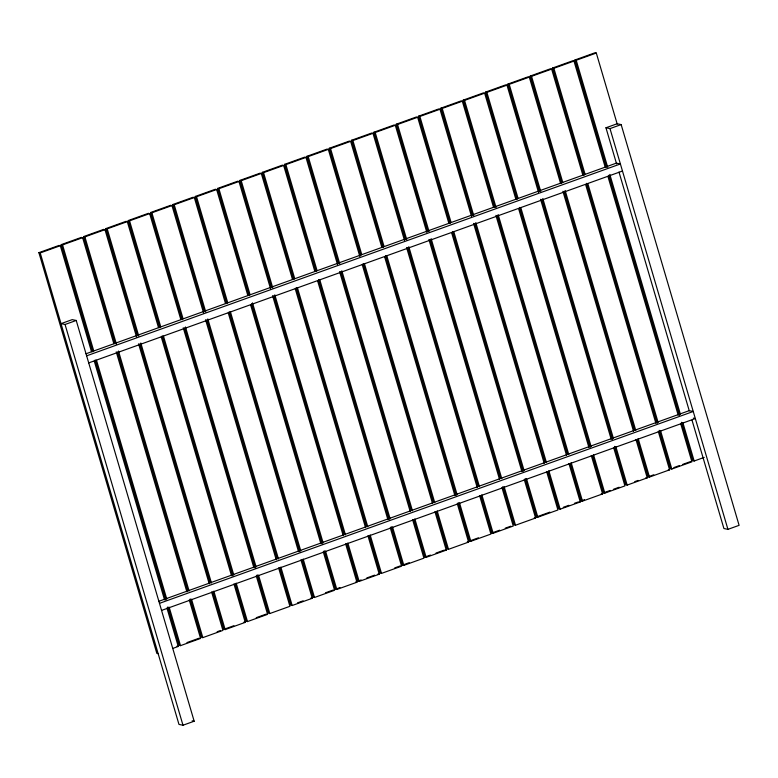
<?xml version="1.0" encoding="UTF-8"?>
<svg xmlns="http://www.w3.org/2000/svg" width="778" height="778" viewBox="0 0 778 778"><rect width="100%" height="100%" fill="white"/><g stroke="black" fill="none" stroke-linecap="round" stroke-linejoin="round"><path stroke-width="1.17" d="M158.158 653.685L156.845 653.413L38.9 252.665L59.002 245.44L60.314 245.712L91.512 351.724M92.777 351.812L61.229 244.632L81.33 237.407L82.643 237.679L113.851 343.691M115.115 343.788L83.567 236.609L103.668 229.384L104.981 229.656L136.52 336.825M137.443 335.756L105.896 228.576L125.997 221.351L127.31 221.623L158.518 327.635M159.782 327.733L128.234 220.553L148.335 213.328L149.648 213.6L180.846 319.612M182.11 319.7L150.562 212.52L170.664 205.295L171.977 205.567L203.525 312.746M204.449 311.677L172.901 204.497L193.002 197.272L194.315 197.544L225.513 303.556M226.777 303.644L195.229 196.464L215.331 189.249L216.644 189.511L247.842 295.523M249.106 295.621L217.568 188.441L237.669 181.216L238.982 181.488L270.52 288.667M271.444 287.588L239.896 180.408L259.998 173.193L261.311 173.455L292.509 279.467M293.773 279.565L262.235 172.385L282.336 165.16L283.649 165.432L314.847 271.444M316.111 271.532L284.563 164.362L304.665 157.137L305.978 157.399L337.526 264.578M338.44 263.509L306.902 156.329L327.003 149.104L328.316 149.376L359.854 256.555M360.778 255.476L329.23 148.306L349.332 141.081L350.645 141.343L381.842 247.355M383.107 247.453L351.568 140.273L371.67 133.048L372.983 133.32L404.521 240.499M405.445 239.42L373.897 132.25L393.999 125.025L395.312 125.287L426.859 232.466M427.774 231.397L396.235 124.217L416.337 116.992L417.65 117.264L448.848 223.276M450.112 223.364L418.564 116.194L438.666 108.969L439.978 109.231L471.526 216.41M472.441 215.341L440.902 108.161L461.004 100.936L462.317 101.208L493.515 207.22M494.779 207.308L463.231 100.138L483.333 92.913L484.645 93.175L515.843 199.187M517.107 199.285L485.569 92.105L505.671 84.88L506.984 85.152L538.522 192.331M539.446 191.252L507.898 84.082L527.999 76.857L529.312 77.119L560.51 183.131M561.774 183.229L530.236 76.05L550.338 68.824L551.641 69.096L582.848 175.108M584.113 175.196L552.565 68.026L572.666 60.801L573.979 61.063L605.177 167.076M606.441 167.173L574.903 59.994L595.005 52.768L596.308 53.04L617.226 124.101M38.9 252.665L40.213 252.938L60.314 245.712M61.229 244.632L62.541 244.905L82.643 237.679M83.567 236.609L84.88 236.882L104.981 229.656M105.896 228.576L107.208 228.849L127.31 221.623M128.234 220.553L129.547 220.826L149.648 213.6M150.562 212.52L151.875 212.793L171.977 205.567M172.901 204.497L174.214 204.77L194.315 197.544M195.229 196.464L196.542 196.737L216.644 189.511M217.568 188.441L218.881 188.714L238.982 181.488M239.896 180.408L241.209 180.681L261.311 173.455M262.235 172.385L263.548 172.658L283.649 165.432M284.563 164.362L285.876 164.625L305.978 157.399M306.902 156.329L308.214 156.602L328.316 149.376M329.23 148.306L330.543 148.569L350.645 141.343M351.568 140.273L352.881 140.546L372.983 133.32M373.897 132.25L375.21 132.513L395.312 125.287M396.235 124.217L397.548 124.49L417.65 117.264M418.564 116.194L419.877 116.457L439.978 109.231M440.902 108.161L442.215 108.434L462.317 101.208M463.231 100.138L464.544 100.401L484.645 93.175M485.569 92.105L486.882 92.378L506.984 85.152M507.898 84.082L509.211 84.345L529.312 77.119M530.236 76.05L531.549 76.322L551.641 69.096M552.565 68.026L553.878 68.289L573.979 61.063M574.903 59.994L576.216 60.266L596.308 53.04M616.584 163.886L605.955 127.777L617.129 123.76L621.155 124.587L739.1 525.335L727.936 529.351L723.91 528.525L692.021 420.178M76.225 320.468L72.189 319.641L61.024 323.658L65.051 324.484L76.225 320.468L194.169 721.216L182.995 725.232L178.969 724.406L40.213 252.938M605.955 127.777L609.991 128.603L621.155 124.587M86.027 353.766L616.37 163.137L620.397 163.964L86.63 355.828M88.711 362.898L622.478 171.034M158.877 601.287L689.22 410.658L693.247 411.484L159.48 603.349M161.561 610.419L695.328 418.554L693.315 418.136M186.992 642.57L199.275 638.155M217.15 631.736L220.495 630.53M212.871 592.048L223.85 629.324L233.896 625.716M256.234 617.683L266.28 614.075M297.546 602.833L303.128 600.83M325.467 592.797L333.276 589.987M324.202 550.746L335.512 589.189L339.976 587.585M346.871 543.88L357.851 581.156L361.196 579.96M366.778 577.947L374.597 575.136M394.699 567.911L400.281 565.907M391.198 526.657L402.518 565.1L409.209 562.698M413.877 519.801L424.846 557.077L430.429 555.074M436.011 553.061L443.83 550.25M458.203 502.578L469.513 541.021L478.451 537.812M480.872 495.712L491.842 532.988L499.661 530.188M505.243 528.174L510.835 526.171M525.199 478.489L536.509 516.942L549.91 512.119M563.311 507.305L568.893 505.301M574.485 503.288L577.83 502.082M570.206 463.6L581.176 500.886L584.531 499.68M592.544 455.577L603.514 492.853L610.215 490.441M613.56 489.245L619.142 487.232M634.78 481.611L638.125 480.415M637.211 439.521L648.181 476.797L653.763 474.794M673.865 467.568L679.447 465.555M682.792 464.359L690.611 461.549M172.677 648.463L178.259 646.46L166.939 608.017M167.863 606.937L179.183 645.38L180.496 645.652L200.588 638.427L189.278 599.984M190.202 598.914L201.512 637.357L202.825 637.629L222.926 630.404L211.606 591.961M223.85 629.324L225.163 629.596L245.255 622.371L233.945 583.928M235.209 584.025L246.179 621.301L247.492 621.573L267.593 614.348L256.273 575.905M257.197 574.825L268.517 613.268L269.82 613.541L289.922 606.315L278.612 567.872M279.876 567.969L290.846 605.245L292.158 605.517L312.26 598.292L300.94 559.849M302.204 559.936L313.184 597.212L314.487 597.485L334.589 590.259L323.278 551.816M335.512 589.189L336.825 589.461L356.927 582.236L345.607 543.793M357.851 581.156L359.154 581.429L379.256 574.203L367.945 535.76M369.21 535.857L380.179 573.133L381.492 573.405L401.594 566.18L390.274 527.737M402.518 565.1L403.821 565.373L423.922 558.147L412.612 519.704M424.846 557.077L426.159 557.349L446.261 550.124L434.941 511.681M436.205 511.768L447.185 549.044L448.488 549.317L468.589 542.091L457.279 503.648M469.513 541.021L470.826 541.293L490.928 534.068L479.608 495.625M491.842 532.988L493.155 533.261L513.256 526.035L501.946 487.592M502.87 486.522L514.18 524.965L515.493 525.238L535.595 518.012L524.275 479.569M536.509 516.942L537.822 517.205L557.923 509.979L546.613 471.536M547.877 471.633L558.847 508.909L560.16 509.182L580.262 501.956L568.942 463.513M581.176 500.886L582.489 501.149L602.59 493.923L591.28 455.48M603.514 492.853L604.827 493.126L624.928 485.9L613.609 447.457M614.532 446.377L625.843 484.83L627.156 485.093L647.257 477.867L635.947 439.424M648.181 476.797L649.494 477.07L669.595 469.844L658.276 431.401M659.199 430.331L670.51 468.774L671.822 469.037L691.924 461.811L680.614 423.368M681.528 422.298L692.848 460.741L694.161 461.014L704.207 457.396M668.283 469.572L669.595 469.844M645.944 477.604L647.257 477.867M601.277 493.66L602.59 493.923M578.949 501.684L580.262 501.956M534.282 517.74L535.595 518.012M467.277 541.828L468.589 542.091M444.948 549.851L446.261 550.124M377.943 573.931L379.256 574.203M355.614 581.963L356.927 582.236M310.947 598.019L312.26 598.292M243.942 622.099L245.255 622.371M176.946 646.187L178.259 646.46M192.156 720.798L194.169 721.216M609.991 128.603L727.936 529.351M618.987 172.045L689.279 410.862M576.216 60.266L607.754 167.445M609.816 174.428L680.449 414.411M682.841 422.571L694.161 461.014M608.843 175.322L679.476 415.306M607.919 176.402L678.212 415.219M553.878 68.289L585.075 174.301M587.828 183.627L658.11 422.444M660.512 430.594L671.822 469.037M586.515 183.355L657.138 423.339M585.591 184.425L655.873 423.242M531.549 76.322L562.747 182.334M565.149 190.484L635.782 430.467M638.174 438.627L649.494 477.07M564.176 191.378L634.469 430.195M562.912 191.291L633.545 431.275M509.211 84.345L540.759 191.524M542.811 198.516L613.443 438.5M615.845 446.65L627.156 485.093M541.848 199.411L612.471 439.395M540.584 199.314L611.207 439.298M486.882 92.378L518.08 198.39M520.822 207.707L591.115 446.523M593.507 454.683L604.827 493.126M519.51 207.434L590.142 447.418M518.586 208.514L588.878 447.331M464.544 100.401L496.092 207.58M498.144 214.572L568.776 454.556M571.178 462.706L582.489 501.149M497.181 215.467L567.463 454.284M495.917 215.37L566.54 455.354M442.215 108.434L473.753 215.613M475.815 222.596L546.448 462.579M548.84 470.739L560.16 509.182M474.843 223.49L545.135 462.307M473.578 223.403L544.211 463.387M419.877 116.457L451.084 222.469M453.827 231.795L524.109 470.612M526.511 478.762L537.822 517.205M452.514 231.523L523.137 471.507M451.59 232.593L521.873 471.41M397.548 124.49L429.086 231.669M431.148 238.652L501.781 478.635M504.173 486.795L515.493 525.238M430.176 239.546L500.468 478.363M428.911 239.459L499.544 479.442M375.21 132.513L406.758 239.692M408.81 246.684L479.442 486.668M481.845 494.818L493.155 533.261M407.847 247.579L478.13 486.396M406.583 247.482L477.206 487.466M352.881 140.546L384.079 246.558M386.822 255.874L457.114 494.691M459.506 502.851L470.826 541.293M385.509 255.602L456.141 495.586M384.585 256.682L454.877 495.498M330.543 148.569L361.751 254.581M364.493 263.907L434.776 502.724M437.178 510.874L448.488 549.317M363.18 263.635L433.463 502.452M362.256 264.705L432.539 503.522M308.214 156.602L339.753 263.781M341.814 270.763L412.447 510.747M414.839 518.907L426.159 557.349M340.842 271.658L411.134 510.475M339.578 271.571L410.21 511.554M285.876 164.625L317.084 270.637M319.826 279.963L390.109 518.78M392.511 526.93L403.821 565.373M318.513 279.691L389.146 519.675M317.589 280.761L387.882 519.578M263.548 172.658L294.745 278.67M297.488 287.986L367.78 526.803M370.172 534.963L381.492 573.405M296.175 287.714L366.467 526.531M295.251 288.794L365.543 527.61M241.209 180.681L272.757 287.86M274.809 294.852L345.442 534.836M347.844 542.986L359.154 581.429M273.846 295.747L344.129 534.564M272.582 295.65L343.215 535.634M218.881 188.714L250.078 294.726M252.48 302.875L323.113 542.859M325.505 551.019L336.825 589.461M251.508 303.77L322.141 543.754M250.594 304.85L320.876 543.666M196.542 196.737L227.75 302.749M230.492 312.066L300.775 550.892M303.177 559.042L314.487 597.485M229.179 311.803L299.812 551.787M228.255 312.873L298.548 551.69M174.214 204.77L205.752 311.939M207.814 318.931L278.446 558.915M280.848 567.074L292.158 605.517M206.841 319.826L277.133 558.643M205.577 319.739L276.209 559.722M151.875 212.793L183.083 318.805M185.475 326.964L256.108 566.948M258.51 575.098L269.82 613.541M184.512 327.859L255.145 567.843M183.248 327.762L253.881 567.745M129.547 220.826L160.745 326.838M163.487 336.154L233.779 574.971M236.181 583.13L247.492 621.573M162.174 335.882L232.807 575.866M161.26 336.952L231.543 575.778M107.208 228.849L138.756 336.028M140.808 343.02L211.441 582.994M213.843 591.154L225.163 629.596M139.846 343.915L210.128 582.732M138.581 343.818L209.214 583.801M84.88 236.882L116.418 344.051M118.48 351.043L189.112 591.027M191.514 599.186L202.825 637.629M117.507 351.938L187.799 590.755M116.243 351.851L186.876 591.834M62.541 244.905L93.749 350.917M96.491 360.233L166.774 599.05M169.176 607.21L180.496 645.652M95.179 359.971L165.811 599.945M94.255 361.041L164.547 599.857M65.051 324.484L182.995 725.232"/></g></svg>
